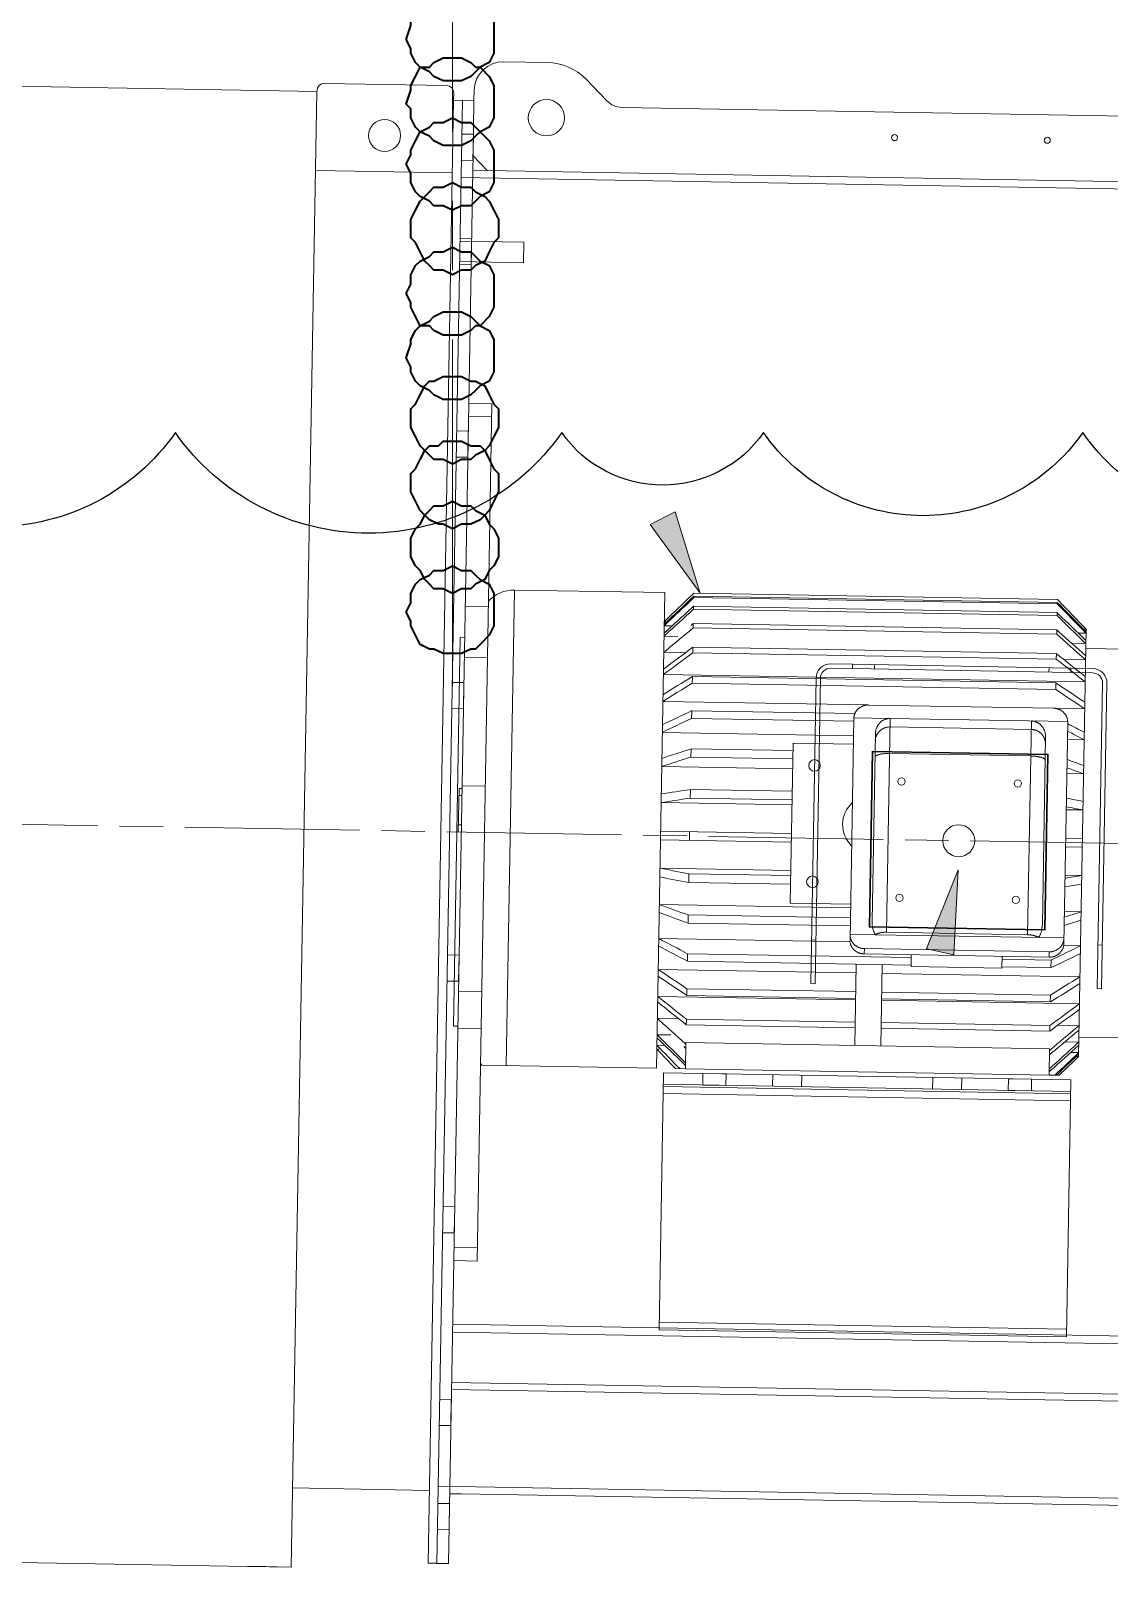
# Model space of a CAD drawing. Header units: inches. Extents: x 0 to 63075, y 0 to 44550.
# Drawn here: x 15006 to 15747, y 14096 to 15153 of the extents above; entities that cross this region are included whole.
import ezdxf

# ---------------------------------------------------------------- set-up
doc = ezdxf.new("R2010")
doc.units = ezdxf.units.IN
doc.header["$MEASUREMENT"] = 0
doc.linetypes.add('ACAD_ISO08W100', pattern=[36, 24, -3, 6, -3])
for name, color, linetype in [('PDF2_Geometry', 7, 'Continuous'), ('PDF_AXES', 7, 'Continuous'), ('PDF_Geometry', 7, 'Continuous'), ('PDF_Solid Fills', 7, 'Continuous')]:
    doc.layers.add(name, color=color, linetype=linetype)
doc.layers.add('PDF_SURFACES', color=7, linetype='Continuous', true_color=0x999999)

# ---------------------------------------------------------------- blocks, each defined once
blk = doc.blocks.new('FAN_MOTOR_SIDE')
at = {"linetype": 'ACAD_ISO08W100', "lineweight": 0, "ltscale": 5}
blk.add_lwpolyline([(-121378.2, -14744.8), (-125249.2, -14744.8)], dxfattribs=at)
at = {"layer": 'PDF_AXES', "lineweight": 20}
blk.add_lwpolyline([(-124956.4, -14237.4), (-123756.3, -14237.4), (-123756.3, -15252.2), (-123766.3, -15252.2), (-123766.4, -15252.2, 0.004915), (-123776.3, -15252.1, 0.00492), (-123786.3, -15252.2), (-124926.4, -15252.2), (-124926.4, -15252.2, 0.004915), (-124936.4, -15252.1, 0.00492), (-124946.4, -15252.2), (-124956.4, -15252.2)], format="xyb", close=True, dxfattribs=at)
for points in [[(-123662.3, -14241.9), (-123662.3, -15247.7), (-123656.3, -15247.7), (-123656.3, -14241.9), (-123662.3, -14241.9)], [(-123662.3, -14291.9), (-123756.3, -14291.9)], [(-123656.3, -14352.7), (-123612.3, -14352.7), (-123612.3, -14338.7), (-123656.3, -14338.7)], [(-123511.3, -14577.8), (-123614.6, -14577.8)], [(-123648.3, -14611.2), (-123651.3, -14611.2), (-123651.3, -14878.4), (-123648.3, -14878.4)], [(-123221.3, -14611.2), (-123179.9, -14611.2), (-123179.9, -14878.4), (-123221.3, -14878.4)], [(-123369.8, -14652.6), (-123242.8, -14652.6), (-123242.5, -14652.6), (-123242.2, -14652.6), (-123241.8, -14652.6), (-123241.7, -14652.6), (-123241.4, -14652.7), (-123241, -14652.7), (-123240.7, -14652.8), (-123240.4, -14652.9), (-123240, -14653), (-123239.7, -14653.1), (-123239.4, -14653.2), (-123239.1, -14653.3), (-123238.9, -14653.3), (-123238.6, -14653.5), (-123238.3, -14653.6), (-123238, -14653.7), (-123237.7, -14653.9), (-123237.4, -14654.1), (-123237.2, -14654.2), (-123236.9, -14654.4), (-123236.6, -14654.6), (-123236.4, -14654.8), (-123236.1, -14655), (-123235.9, -14655.2), (-123235.7, -14655.4), (-123235.5, -14655.6), (-123235.3, -14655.8), (-123235, -14656.1), (-123234.8, -14656.3), (-123234.6, -14656.6), (-123234.5, -14656.8), (-123234.3, -14657.1), (-123234.1, -14657.3), (-123234, -14657.6), (-123233.8, -14657.9), (-123233.7, -14658.1), (-123233.6, -14658.4), (-123233.4, -14658.7), (-123233.3, -14659), (-123233.2, -14659.3), (-123233.2, -14659.5), (-123233.1, -14659.8), (-123233, -14660.1), (-123233, -14660.4), (-123232.9, -14660.7), (-123232.9, -14661), (-123232.9, -14661.3), (-123232.8, -14661.6), (-123354.8, -14661.6)], [(-123257.8, -14661.6), (-123257.5, -14661.6), (-123257.2, -14661.6), (-123256.9, -14661.7), (-123256.5, -14661.7), (-123256.2, -14661.8), (-123255.9, -14661.8), (-123255.5, -14661.9), (-123255.2, -14662), (-123254.9, -14662.1), (-123254.7, -14662.2), (-123254.4, -14662.3), (-123254.1, -14662.4), (-123253.7, -14662.6), (-123253.4, -14662.7), (-123253.1, -14662.9), (-123252.9, -14663), (-123252.6, -14663.2), (-123252.3, -14663.4), (-123252, -14663.6), (-123251.8, -14663.8), (-123251.5, -14664), (-123251.2, -14664.3), (-123251, -14664.5), (-123251, -14664.6), (-123250.7, -14664.8), (-123250.5, -14665.1), (-123250.3, -14665.3), (-123250.1, -14665.6), (-123249.9, -14665.9), (-123249.7, -14666.2), (-123249.5, -14666.5), (-123249.3, -14666.8), (-123249.1, -14667.1), (-123249, -14667.4), (-123248.8, -14667.8), (-123248.7, -14668.1), (-123248.5, -14668.5), (-123248.4, -14668.8), (-123248.3, -14669.2), (-123248.2, -14669.5), (-123248.1, -14669.8), (-123248.1, -14670.2), (-123248, -14670.6), (-123247.9, -14670.9), (-123247.9, -14671.3), (-123247.9, -14671.6), (-123247.8, -14672), (-123247.8, -14672.3), (-123247.8, -14801.4), (-123247.8, -14801.5), (-123247.8, -14801.9), (-123247.9, -14802.3), (-123247.9, -14802.7), (-123247.9, -14803.1), (-123247.9, -14803.4), (-123248, -14803.8), (-123248, -14804.2), (-123248.1, -14804.6), (-123248.1, -14804.9), (-123248.2, -14805.3), (-123248.3, -14805.7), (-123248.3, -14806), (-123248.4, -14806.3), (-123248.5, -14806.7), (-123248.6, -14807), (-123248.7, -14807.3), (-123248.8, -14807.7), (-123248.9, -14808), (-123249.1, -14808.3), (-123249.1, -14808.4), (-123249.3, -14808.7), (-123249.4, -14809), (-123249.5, -14809.3), (-123249.7, -14809.6), (-123249.8, -14809.9), (-123250, -14810.1), (-123250.1, -14810.4), (-123250.3, -14810.3), (-123250.5, -14810.2), (-123250.8, -14810), (-123251, -14809.9), (-123251.2, -14809.8), (-123251.4, -14809.7), (-123251.7, -14809.6), (-123251.9, -14809.5), (-123252.2, -14809.4), (-123252.5, -14809.4), (-123252.8, -14809.3), (-123253.1, -14809.2), (-123253.4, -14809.1), (-123253.7, -14809), (-123254, -14809), (-123254.3, -14808.9), (-123254.7, -14808.8), (-123255, -14808.8), (-123255.3, -14808.8), (-123255.7, -14808.7), (-123256, -14808.7), (-123256.4, -14808.6), (-123256.7, -14808.6), (-123257.1, -14808.6), (-123257.5, -14808.6), (-123257.8, -14808.6), (-123257.8, -14808.6), (-123354.8, -14808.6)], [(-123232.8, -14810.8), (-123232.8, -14811.1), (-123232.9, -14811.4), (-123232.9, -14811.7), (-123232.9, -14812), (-123233, -14812.3), (-123233, -14812.6), (-123233.1, -14812.9), (-123233.2, -14813.2), (-123233.3, -14813.5), (-123233.4, -14813.8), (-123233.5, -14814), (-123233.6, -14814.3), (-123233.7, -14814.6), (-123233.9, -14814.9), (-123234, -14815.2), (-123234.2, -14815.4), (-123234.4, -14815.7), (-123234.5, -14816), (-123234.7, -14816.2), (-123234.9, -14816.5), (-123235.1, -14816.7), (-123235.4, -14816.9), (-123235.6, -14817.2), (-123235.8, -14817.3), (-123236, -14817.6), (-123236.3, -14817.8), (-123236.5, -14818), (-123236.8, -14818.2), (-123237.1, -14818.4), (-123237.3, -14818.5), (-123237.6, -14818.7), (-123237.9, -14818.9), (-123238.2, -14819), (-123238.5, -14819.2), (-123238.8, -14819.3), (-123239, -14819.4), (-123239.3, -14819.5), (-123239.6, -14819.6), (-123240, -14819.7), (-123240.3, -14819.8), (-123240.6, -14819.8), (-123241, -14819.9), (-123241.3, -14820), (-123241.6, -14820), (-123241.8, -14820), (-123242.2, -14820), (-123242.5, -14820.1), (-123242.8, -14820.1), (-123369.8, -14820.1)], [(-123362.5, -14810.4), (-123232.8, -14810.4)], [(-123337.5, -14823.8), (-123337.5, -14831.8), (-123275.1, -14831.8), (-123275.1, -14823.8)], [(-123241.3, -14886.8), (-123241.3, -14904.8), (-123491.3, -14904.8), (-123491.3, -14886.8)], [(-123756.3, -15197.7), (-123662.3, -15197.7)]]:
    blk.add_lwpolyline(points, dxfattribs=at)
at = {"layer": 'PDF_AXES', "color": 253, "lineweight": 20, "true_color": 0x999999}
for points in [[(-123656.3, -14241.9), (-123656.3, -14241.8), (-123648.3, -14241.8)], [(-123648.3, -14265), (-123656.3, -14265)], [(-123648.3, -14283), (-123648.3, -14265)], [(-123648.3, -14283), (-123656.3, -14283)], [(-122956.3, -14294.8), (-123656.3, -14294.8)], [(-123648.3, -14336.7), (-123656.3, -14336.7)], [(-123648.3, -14354.7), (-123648.3, -14336.7)], [(-123648.3, -14354.7), (-123656.3, -14354.7)], [(-123648.3, -14469.1), (-123656.3, -14469.1)], [(-123648.3, -14487.1), (-123648.3, -14469.1)], [(-123648.3, -14487.1), (-123656.3, -14487.1)], [(-123648.3, -14642.1), (-123656.3, -14642.1)], [(-123648.3, -14660.1), (-123648.3, -14642.1)], [(-123648.3, -14660.1), (-123656.3, -14660.1)], [(-123648.3, -14829.4), (-123656.3, -14829.4)], [(-123648.3, -14847.4), (-123648.3, -14829.4)], [(-123648.3, -14847.4), (-123656.3, -14847.4)], [(-123648.3, -15002.5), (-123656.3, -15002.5)], [(-123648.3, -15020.5), (-123648.3, -15002.5)], [(-123648.3, -15020.5), (-123656.3, -15020.5)], [(-123648.3, -15134.9), (-123656.3, -15134.9)], [(-123648.3, -15152.9), (-123648.3, -15134.9)], [(-123648.3, -15152.9), (-123656.3, -15152.9)], [(-122956.3, -15194.8), (-123656.3, -15194.8)], [(-122964.3, -15199.8), (-122972.3, -15199.8), (-123640.3, -15199.8), (-123648.3, -15199.8)], [(-123648.3, -15206.6), (-123656.3, -15206.6)], [(-123648.3, -15224.6), (-123648.3, -15206.6)], [(-123648.3, -15224.6), (-123656.3, -15224.6)], [(-123648.3, -15247.8), (-123656.3, -15247.8), (-123656.3, -15247.7)]]:
    blk.add_lwpolyline(points, dxfattribs=at)
at = {"layer": 'PDF_AXES', "lineweight": 20}
blk.add_lwpolyline([(-123369.8, -14823.8), (-123242.8, -14823.8), (-123242.5, -14823.8), (-123242.2, -14823.8), (-123241.8, -14823.7), (-123241.7, -14823.7), (-123241.4, -14823.7), (-123241, -14823.6), (-123240.7, -14823.6), (-123240.4, -14823.5), (-123240, -14823.4), (-123239.7, -14823.3), (-123239.4, -14823.2), (-123239.1, -14823.1), (-123238.9, -14823), (-123238.6, -14822.9), (-123238.3, -14822.8), (-123238, -14822.6), (-123237.7, -14822.5), (-123237.4, -14822.3), (-123237.2, -14822.1), (-123236.9, -14822), (-123236.6, -14821.8), (-123236.4, -14821.6), (-123236.1, -14821.4), (-123235.9, -14821.2), (-123235.7, -14821), (-123235.5, -14820.8), (-123235.3, -14820.6), (-123235.1, -14820.3), (-123234.9, -14820.1), (-123234.7, -14819.8), (-123234.5, -14819.6), (-123234.3, -14819.3), (-123234.1, -14819.1), (-123234, -14818.8), (-123233.8, -14818.5), (-123233.7, -14818.2), (-123233.6, -14818), (-123233.4, -14817.7), (-123233.3, -14817.4), (-123233.2, -14817.1), (-123233.2, -14816.9), (-123233.1, -14816.6), (-123233, -14816.3), (-123233, -14816), (-123232.9, -14815.7), (-123232.9, -14815.4), (-123232.9, -14815.1), (-123232.8, -14814.8, 0.008246), (-123232.8, -14814.5), (-123232.8, -14661.9)], format="xyb", dxfattribs=at)
at = {"layer": 'PDF_AXES', "color": 251, "lineweight": 20, "true_color": 0x656565}
for points in [[(-123257.8, -14661.6), (-123257.8, -14808.6)], [(-123247.8, -14677.3), (-123247.8, -14677), (-123247.9, -14676.7), (-123247.9, -14676.4), (-123247.9, -14676), (-123248, -14675.7), (-123248, -14675.4), (-123248.1, -14675.1), (-123248.2, -14674.7), (-123248.3, -14674.4), (-123248.4, -14674.1), (-123248.5, -14674), (-123248.6, -14673.6), (-123248.7, -14673.3), (-123248.9, -14673), (-123249, -14672.7), (-123249.2, -14672.4), (-123249.3, -14672.1), (-123249.5, -14671.8), (-123249.7, -14671.6), (-123249.9, -14671.3), (-123250.1, -14671), (-123250.3, -14670.8), (-123250.5, -14670.6), (-123250.8, -14670.3), (-123251, -14670.1), (-123251.2, -14669.9), (-123251.5, -14669.7), (-123251.8, -14669.5), (-123252, -14669.3), (-123252.3, -14669.1), (-123252.6, -14668.9), (-123252.9, -14668.7), (-123253.2, -14668.6), (-123253.5, -14668.4), (-123253.8, -14668.3), (-123254.1, -14668.2), (-123254.4, -14668), (-123254.8, -14667.9), (-123254.9, -14667.9), (-123255.2, -14667.8), (-123255.5, -14667.7), (-123255.9, -14667.6), (-123256.2, -14667.6), (-123256.5, -14667.5), (-123256.9, -14667.5), (-123257.2, -14667.4), (-123257.5, -14667.4), (-123257.8, -14667.4), (-123354.8, -14667.4)], [(-123247.8, -14688.3), (-123247.8, -14688.3), (-123247.9, -14688.2), (-123247.9, -14688.1), (-123247.9, -14688), (-123247.9, -14688), (-123248, -14687.9), (-123248, -14687.8), (-123248.1, -14687.7), (-123248.2, -14687.6), (-123248.3, -14687.6), (-123248.4, -14687.5), (-123248.5, -14687.4), (-123248.6, -14687.3), (-123248.7, -14687.2), (-123248.9, -14687.1), (-123249.1, -14687.1), (-123249.2, -14687), (-123249.4, -14686.9), (-123249.5, -14686.9), (-123249.8, -14686.8), (-123250.1, -14686.7), (-123250.4, -14686.6), (-123250.7, -14686.5), (-123250.8, -14686.5), (-123251.1, -14686.4), (-123251.5, -14686.3), (-123251.8, -14686.2), (-123252.2, -14686.1), (-123252.6, -14686.1), (-123253, -14686), (-123253.5, -14685.9), (-123254, -14685.9), (-123254, -14685.9), (-123254.5, -14685.8), (-123255.1, -14685.8), (-123255.6, -14685.7), (-123256.1, -14685.7), (-123256.7, -14685.7), (-123257.2, -14685.7), (-123257.8, -14685.7), (-123257.8, -14685.7), (-123354.8, -14685.7)], [(-123242.8, -14823.8), (-123242.8, -14820.1)]]:
    blk.add_lwpolyline(points, dxfattribs=at)
at = {"layer": 'PDF_AXES', "color": 253, "lineweight": 20, "true_color": 0x999999}
for points in [[(-123463.3, -14907.8), (-123479.3, -14907.8), (-123479.3, -14915.8), (-123463.3, -14915.8)], [(-123253.3, -14907.8), (-123269.3, -14907.8), (-123269.3, -14915.8), (-123253.3, -14915.8)]]:
    blk.add_lwpolyline(points, close=True, dxfattribs=at)
for centre, radius in [((-123598.3, -14252.8), 12.5), ((-123358.8, -14262.3), 2.05), ((-123253.8, -14262.3), 2.05), ((-123346.3, -14704.8), 2.5), ((-123266.3, -14704.8), 2.5), ((-123306.3, -14744.8), 11), ((-123346.3, -14784.8), 2.5), ((-123266.3, -14784.8), 2.5)]:
    blk.add_circle(centre, radius, dxfattribs=at)
at = {"layer": 'PDF_AXES', "lineweight": 20}
for centre, radius in [((-123709.3, -14266.9), 11), ((-123406.3, -14694.8), 4), ((-123406.3, -14774.8), 4)]:
    blk.add_circle(centre, radius, dxfattribs=at)
for centre, radius, start, end in [((-123241.6, -14661.9), 8.79, 0.0159, 1.6237), ((-123366.3, -14734.8), 20, 132.6897, 227.3094)]:
    blk.add_arc(centre, radius, start, end, dxfattribs=at)
at = {"layer": 'PDF_Geometry', "color": 253, "lineweight": 20, "true_color": 0x999999}
for points in [[(-122964.3, -14289.8), (-122974.3, -14289.8), (-123638.3, -14289.8), (-123648.3, -14279.8), (-123648.3, -14241.8), (-123648.3, -14234.8, -0.414211), (-123628.3, -14214.8), (-123598.3, -14214.8, -0.198914), (-123571.5, -14225.9), (-123557, -14240.4, 0.198912), (-123546.4, -14244.8), (-123066.3, -14244.8)], [(-123231.3, -14627.8), (-123216.3, -14627.8, -0.414223), (-123209.3, -14634.8), (-123209.3, -14844.8), (-123206.3, -14844.8), (-123206.3, -14634.8, 0.414213), (-123216.3, -14624.8), (-123231.3, -14624.8), (-123231.3, -14627.8), (-123381.3, -14627.8), (-123381.3, -14624.8), (-123396.3, -14624.8, 0.414207), (-123406.3, -14634.8), (-123406.3, -14844.8), (-123403.3, -14844.8), (-123403.3, -14634.8, -0.414219), (-123396.3, -14627.8), (-123381.3, -14627.8)]]:
    blk.add_lwpolyline(points, format="xyb", dxfattribs=at)
at = {"layer": 'PDF_Geometry', "lineweight": 20}
for points in [[(-123756.3, -14237.4), (-123756.3, -14236.9, -0.414208), (-123751.3, -14231.9), (-123667.3, -14231.9, -0.414208), (-123662.3, -14236.9), (-123662.3, -14241.9)], [(-123511.3, -14577.8), (-123511.3, -14904.8), (-123631.3, -14904.8, -0.018844), (-123632.5, -14903.5)], [(-123221.3, -14597.8, -0.000001), (-123240.4, -14578.8), (-123241.4, -14577.8), (-123491.3, -14577.8), (-123492.3, -14578.8, 0.00001), (-123511.3, -14597.8), (-123509.6, -14597.8)], [(-123505.9, -14600.6), (-123511.3, -14600.6, -0.000009), (-123491.3, -14580.9)], [(-123511.3, -14605.7, -0.000018), (-123492.3, -14587.8), (-123491.3, -14586.8), (-123491.3, -14588.9), (-123241.4, -14588.9), (-123241.4, -14586.8), (-123240.4, -14587.8, -0.000007), (-123221.3, -14605.7)], [(-123241.4, -14579.8, -0.000018), (-123222.2, -14598.7), (-123221.3, -14599.6)], [(-123241.4, -14580.9, -0.000004), (-123221.3, -14600.6), (-123226.7, -14600.6)], [(-123491.3, -14588.9, 0.000007), (-123510.3, -14606.8), (-123511.3, -14607.7), (-123501.8, -14607.7)], [(-123492.8, -14600), (-123491.3, -14598.7), (-123491.3, -14601.7), (-123241.4, -14601.7), (-123241.4, -14598.7), (-123239.9, -14600, -0.000007), (-123221.3, -14616)], [(-123241.4, -14588.9, -0.000018), (-123222.4, -14606.8), (-123221.3, -14607.7), (-123230.9, -14607.7)], [(-123491.3, -14601.7, 0.000009), (-123509.9, -14617.7), (-123511.3, -14619), (-123496.6, -14619)], [(-123241.4, -14601.7, -0.00002), (-123222.8, -14617.7), (-123221.3, -14619), (-123236, -14619)], [(-123241.4, -14618.8, 0.000002), (-123221.3, -14634.1), (-123511.3, -14634.1, -0.000002), (-123491.3, -14618.8)], [(-123370.2, -14652.6), (-123511.3, -14652.6, -0.000006), (-123491.3, -14639.7)], [(-123241.4, -14639.7, -0.000002), (-123221.3, -14652.6), (-123242.4, -14652.6)], [(-123369.8, -14823.8), (-123370.2, -14823.8), (-123370.5, -14823.8), (-123370.9, -14823.7), (-123371, -14823.7), (-123371.3, -14823.7), (-123371.6, -14823.6), (-123372, -14823.6), (-123372.3, -14823.5), (-123372.6, -14823.4), (-123373, -14823.3), (-123373.3, -14823.2), (-123373.6, -14823.1), (-123373.7, -14823), (-123374, -14822.9), (-123374.3, -14822.8), (-123374.6, -14822.6), (-123374.9, -14822.5), (-123375.2, -14822.3), (-123375.5, -14822.1), (-123375.8, -14822), (-123376, -14821.8), (-123376.3, -14821.6), (-123376.6, -14821.4), (-123376.8, -14821.2), (-123376.9, -14821), (-123377.2, -14820.8), (-123377.4, -14820.6), (-123377.6, -14820.3), (-123377.8, -14820.1), (-123378, -14819.8), (-123378.2, -14819.6), (-123378.4, -14819.3), (-123378.5, -14819.1), (-123378.7, -14818.8), (-123378.9, -14818.5), (-123379, -14818.2), (-123379.1, -14818), (-123379.2, -14817.7), (-123379.3, -14817.4), (-123379.4, -14817.1), (-123379.5, -14816.9), (-123379.6, -14816.6), (-123379.6, -14816.3), (-123379.7, -14816), (-123379.8, -14815.7), (-123379.8, -14815.4), (-123379.8, -14815.1), (-123379.8, -14814.8, -0.008067), (-123379.8, -14814.5), (-123379.8, -14661.9)], [(-123379.8, -14673.9), (-123511.3, -14673.9, -0.000007), (-123491.3, -14663.9)], [(-123232.8, -14668.2, -0.000002), (-123221.3, -14673.9), (-123232.8, -14673.9)], [(-123421.3, -14697.3), (-123511.3, -14697.3, 0.000004), (-123491.3, -14690.5)], [(-123232.8, -14693.4, -0.000004), (-123221.3, -14697.3), (-123232.8, -14697.3)], [(-123421.3, -14722.2), (-123511.3, -14722.2, 0.000011), (-123491.3, -14718.7)], [(-123232.8, -14720.2, 0.000014), (-123221.3, -14722.2), (-123232.8, -14722.2)], [(-123421.3, -14767.3), (-123511.3, -14767.3, -0.000011), (-123491.3, -14770.8)], [(-123232.8, -14769.3, -0.000014), (-123221.3, -14767.3), (-123232.8, -14767.3)], [(-123379.8, -14792.2), (-123511.3, -14792.2, -0.000004), (-123491.3, -14799.1)], [(-123232.8, -14796.1, 0.000011), (-123221.3, -14792.2), (-123232.8, -14792.2)], [(-123379.7, -14815.6), (-123511.3, -14815.6, 0.00001), (-123491.3, -14825.7)], [(-123241.4, -14825.7, 0.000007), (-123221.3, -14815.6), (-123233, -14815.6)], [(-123375.3, -14836.9), (-123511.3, -14836.9, 0.00001), (-123491.3, -14849.8)], [(-123241.4, -14849.8, 0.000006), (-123221.3, -14836.9), (-123357.3, -14836.9)], [(-123375.3, -14855.4), (-123511.3, -14855.4, 0.000008), (-123491.3, -14870.8)], [(-123241.4, -14870.8, 0.000004), (-123221.3, -14855.4), (-123357.3, -14855.4)], [(-123491.3, -14887.9), (-123491.9, -14887.4, -0.000008), (-123509.9, -14871.8), (-123511.3, -14870.5), (-123496.6, -14870.5)], [(-123241.4, -14887.9), (-123240.8, -14887.4, 0.000008), (-123222.8, -14871.8), (-123221.3, -14870.5), (-123236, -14870.5)], [(-123491.3, -14900.7, -0.000007), (-123510.3, -14882.8), (-123511.3, -14881.8), (-123501.8, -14881.8)], [(-123491.3, -14902.7), (-123492.3, -14901.7, -0.000014), (-123511.3, -14883.9)], [(-123241.4, -14890.9), (-123239.9, -14889.6, 0.000007), (-123221.3, -14873.5)], [(-123241.4, -14900.7, 0.000018), (-123222.4, -14882.8), (-123221.3, -14881.8), (-123230.9, -14881.8)], [(-123241.4, -14902.7), (-123240.4, -14901.7, 0.000003), (-123221.3, -14883.9)], [(-123505.9, -14889), (-123511.3, -14889, 0.000013), (-123495.3, -14904.8)], [(-123509.6, -14891.7), (-123511.3, -14891.7, 0.000015), (-123498.3, -14904.8), (-123491.3, -14904.8)], [(-123241.3, -14904.8), (-123234.4, -14904.8, 0.000015), (-123221.3, -14891.7)], [(-123237.4, -14904.8, 0.000013), (-123221.3, -14889), (-123226.7, -14889)], [(-123236.3, -14904.8, 0.000013), (-123222.2, -14890.8), (-123221.3, -14890)]]:
    blk.add_lwpolyline(points, format="xyb", dxfattribs=at)
at = {"layer": 'PDF_Geometry', "color": 253, "lineweight": 20, "true_color": 0x999999}
for points in [[(-123648.3, -14450.1), (-123648.3, -14289.8), (-123648.3, -14279.8)], [(-123638.3, -14289.8), (-123648.3, -14289.8)], [(-123381.3, -14624.8), (-123231.3, -14624.8)], [(-123366.3, -14624.8), (-123366.3, -14627.8)], [(-123246.3, -14624.8), (-123246.3, -14627.8)], [(-123406.3, -14814.8), (-123403.3, -14814.8)], [(-123209.3, -14814.8), (-123206.3, -14814.8)], [(-123431.3, -14907.8), (-123431.3, -14915.8)], [(-123411.3, -14907.8), (-123411.3, -14915.8)], [(-123321.3, -14907.8), (-123321.3, -14915.8)], [(-123301.3, -14907.8), (-123301.3, -14915.8)], [(-123226.3, -14915.8), (-123506.3, -14915.8)], [(-123506.3, -14917.4), (-123226.3, -14917.4)], [(-123506.3, -14922.2), (-123226.3, -14922.2)], [(-123648.3, -15247.8), (-123648.3, -15039.5)], [(-122964.3, -15083.3), (-123648.3, -15083.3)], [(-123226.3, -15079.3), (-123506.3, -15079.3)], [(-122964.3, -15088.6), (-123648.3, -15088.6)], [(-122964.3, -15123.2), (-123648.3, -15123.2)], [(-122964.3, -15128.1), (-123648.3, -15128.1)]]:
    blk.add_lwpolyline(points, dxfattribs=at)
at = {"layer": 'PDF_Geometry', "lineweight": 20}
for points in [[(-123648.3, -14450.1), (-123632.3, -14450.1), (-123632.3, -15039.5), (-123648.3, -15039.5)], [(-123487, -14577.8), (-123522.2, -14531.1), (-123505.1, -14522.2)], [(-123241.4, -14579.8), (-123491.3, -14579.8), (-123491.3, -14580.9), (-123241.4, -14580.9)], [(-123241.4, -14614.9), (-123491.3, -14614.9), (-123491.3, -14618.8), (-123241.4, -14618.8)], [(-123241.4, -14635.1), (-123491.3, -14635.1), (-123491.3, -14639.7), (-123241.4, -14639.7)], [(-123306.3, -14764.8), (-123308.2, -14823.2), (-123327.1, -14819.5)]]:
    blk.add_lwpolyline(points, close=True, dxfattribs=at)
at = {"layer": 'PDF_Geometry', "color": 251, "lineweight": 20, "true_color": 0x656565}
for points in [[(-123632.3, -14459), (-123648.3, -14459)], [(-123614.6, -14577.8), (-123614.6, -14904.8)], [(-123648.3, -14589.7), (-123632.3, -14589.7)], [(-123354.8, -14661.6), (-123354.8, -14808.6)], [(-123354.8, -14667.4), (-123355.2, -14667.4), (-123355.5, -14667.4), (-123355.8, -14667.5), (-123356.1, -14667.5), (-123356.5, -14667.6), (-123356.8, -14667.6), (-123357.1, -14667.7), (-123357.5, -14667.8), (-123357.8, -14667.9), (-123357.9, -14667.9), (-123358.2, -14668), (-123358.6, -14668.2), (-123358.9, -14668.3), (-123359.2, -14668.4), (-123359.5, -14668.6), (-123359.8, -14668.7), (-123360.1, -14668.9), (-123360.4, -14669.1), (-123360.7, -14669.3), (-123360.9, -14669.5), (-123361.2, -14669.7), (-123361.4, -14669.9), (-123361.7, -14670.1), (-123361.9, -14670.3), (-123362.1, -14670.6), (-123362.4, -14670.8), (-123362.6, -14671), (-123362.8, -14671.3), (-123363, -14671.6), (-123363.2, -14671.8), (-123363.3, -14672.1), (-123363.5, -14672.4), (-123363.7, -14672.7), (-123363.8, -14673), (-123364, -14673.3), (-123364.1, -14673.6), (-123364.2, -14674), (-123364.3, -14674.1), (-123364.4, -14674.4), (-123364.5, -14674.7), (-123364.6, -14675.1), (-123364.6, -14675.4), (-123364.7, -14675.7), (-123364.7, -14676), (-123364.8, -14676.4), (-123364.8, -14676.7), (-123364.8, -14677), (-123364.8, -14677.3)], [(-123354.8, -14685.7), (-123354.9, -14685.7), (-123355.4, -14685.7), (-123356, -14685.7), (-123356.5, -14685.7), (-123357.1, -14685.7), (-123357.6, -14685.8), (-123358.1, -14685.8), (-123358.7, -14685.9), (-123358.7, -14685.9), (-123359.2, -14685.9), (-123359.6, -14686), (-123360.1, -14686.1), (-123360.5, -14686.1), (-123360.8, -14686.2), (-123361.2, -14686.3), (-123361.6, -14686.4), (-123361.9, -14686.5), (-123362, -14686.5), (-123362.3, -14686.6), (-123362.6, -14686.7), (-123362.9, -14686.8), (-123363.2, -14686.9), (-123363.2, -14686.9), (-123363.4, -14687), (-123363.6, -14687.1), (-123363.8, -14687.1), (-123363.9, -14687.2), (-123364.1, -14687.3), (-123364.1, -14687.4), (-123364.3, -14687.5), (-123364.4, -14687.6), (-123364.5, -14687.6), (-123364.6, -14687.7), (-123364.6, -14687.8), (-123364.7, -14687.9), (-123364.7, -14688), (-123364.8, -14688), (-123364.8, -14688.1), (-123364.8, -14688.2), (-123364.8, -14688.3), (-123364.8, -14688.3)], [(-123632.3, -14713.1), (-123648.3, -14713.1)], [(-123650.3, -14719.8), (-123648.3, -14719.8)], [(-123650.3, -14739.8), (-123648.3, -14739.8)], [(-123369.8, -14823.8), (-123369.8, -14820.1)], [(-123648.3, -14854.4), (-123632.3, -14854.4)], [(-123648.3, -14879.7), (-123632.3, -14879.7)], [(-123648.3, -15030.5), (-123632.3, -15030.5)]]:
    blk.add_lwpolyline(points, dxfattribs=at)
at = {"layer": 'PDF_Geometry', "lineweight": 20}
for points in [[(-123491.3, -14586.8), (-123241.4, -14586.8)], [(-123491.3, -14598.7), (-123241.4, -14598.7)], [(-123223.1, -14891.7), (-123221.3, -14891.7), (-123221.3, -14597.8), (-123223.1, -14597.8)], [(-123632.3, -14624.8), (-123648.3, -14624.8)], [(-123379.2, -14658.7), (-123491.3, -14658.7), (-123491.3, -14663.9), (-123379.8, -14663.9)], [(-123369.8, -14652.6), (-123370.2, -14652.6), (-123370.5, -14652.6), (-123370.9, -14652.6), (-123371, -14652.6), (-123371.3, -14652.7), (-123371.7, -14652.7), (-123372, -14652.8), (-123372.3, -14652.9), (-123372.6, -14653), (-123373, -14653.1), (-123373.3, -14653.2), (-123373.6, -14653.3), (-123373.8, -14653.3), (-123374.1, -14653.5), (-123374.4, -14653.6), (-123374.7, -14653.7), (-123375, -14653.9), (-123375.2, -14654.1), (-123375.5, -14654.2), (-123375.8, -14654.4), (-123376.1, -14654.6), (-123376.3, -14654.8), (-123376.6, -14655), (-123376.8, -14655.2), (-123377, -14655.4), (-123377.2, -14655.6), (-123377.4, -14655.8), (-123377.6, -14656.1), (-123377.8, -14656.3), (-123378, -14656.6), (-123378.2, -14656.8), (-123378.4, -14657.1), (-123378.6, -14657.3), (-123378.7, -14657.6), (-123378.9, -14657.9), (-123379, -14658.1), (-123379.1, -14658.4), (-123379.2, -14658.7), (-123379.3, -14659), (-123379.4, -14659.3), (-123379.5, -14659.5), (-123379.6, -14659.8), (-123379.7, -14660.1), (-123379.7, -14660.4), (-123379.8, -14660.7), (-123379.8, -14661), (-123379.8, -14661.3), (-123379.8, -14661.6), (-123354.8, -14661.6), (-123355.2, -14661.6), (-123355.5, -14661.6), (-123355.8, -14661.7), (-123356.1, -14661.7), (-123356.5, -14661.8), (-123356.8, -14661.8), (-123357.1, -14661.9), (-123357.5, -14662), (-123357.8, -14662.1), (-123358, -14662.2), (-123358.3, -14662.3), (-123358.6, -14662.4), (-123358.9, -14662.6), (-123359.2, -14662.7), (-123359.5, -14662.9), (-123359.8, -14663), (-123360.1, -14663.2), (-123360.4, -14663.4), (-123360.7, -14663.6), (-123360.9, -14663.8), (-123361.2, -14664), (-123361.4, -14664.3), (-123361.7, -14664.5), (-123361.7, -14664.6), (-123361.9, -14664.8), (-123362.2, -14665.1), (-123362.4, -14665.3), (-123362.6, -14665.6), (-123362.8, -14665.9), (-123363, -14666.2), (-123363.2, -14666.5), (-123363.4, -14666.8), (-123363.5, -14667.1), (-123363.7, -14667.4), (-123363.9, -14667.8), (-123364, -14668.1), (-123364.1, -14668.5), (-123364.3, -14668.8), (-123364.4, -14669.2), (-123364.5, -14669.5), (-123364.5, -14669.8), (-123364.6, -14670.2), (-123364.7, -14670.6), (-123364.7, -14670.9), (-123364.8, -14671.3), (-123364.8, -14671.6), (-123364.8, -14672), (-123364.8, -14672.3), (-123364.8, -14801.4), (-123364.8, -14801.5), (-123364.8, -14801.9), (-123364.8, -14802.3), (-123364.8, -14802.7), (-123364.8, -14803.1), (-123364.7, -14803.4), (-123364.7, -14803.8), (-123364.7, -14804.2), (-123364.6, -14804.6), (-123364.5, -14804.9), (-123364.5, -14805.3), (-123364.4, -14805.7), (-123364.3, -14806), (-123364.2, -14806.3), (-123364.2, -14806.7), (-123364.1, -14807), (-123364, -14807.3), (-123363.8, -14807.7), (-123363.7, -14808), (-123363.6, -14808.3), (-123363.5, -14808.4), (-123363.4, -14808.7), (-123363.3, -14809), (-123363.1, -14809.3), (-123363, -14809.6), (-123362.9, -14809.9), (-123362.7, -14810.1), (-123362.5, -14810.4), (-123379.8, -14810.4)], [(-123379.8, -14679.8), (-123421.3, -14679.8), (-123421.3, -14789.8), (-123379.8, -14789.8)], [(-123421.3, -14684.8), (-123491.3, -14684.8), (-123491.3, -14690.5), (-123421.3, -14690.5)], [(-123648.3, -14744.8), (-123650.3, -14744.8), (-123650.3, -14714.8), (-123648.3, -14714.8)], [(-123421.3, -14712.8), (-123491.3, -14712.8), (-123491.3, -14718.7), (-123421.3, -14718.7)], [(-123511.3, -14741.8), (-123421.3, -14741.8)], [(-123491.3, -14741.8), (-123491.3, -14747.8)], [(-123232.8, -14741.8), (-123221.3, -14741.8)], [(-123511.3, -14747.8), (-123421.3, -14747.8)], [(-123232.8, -14747.8), (-123221.3, -14747.8)], [(-123421.3, -14770.8), (-123491.3, -14770.8), (-123491.3, -14776.7), (-123421.3, -14776.7)], [(-123379.8, -14799.1), (-123491.3, -14799.1), (-123491.3, -14804.7), (-123379.8, -14804.7)], [(-123354.8, -14808.6), (-123354.8, -14808.6), (-123355.2, -14808.6), (-123355.6, -14808.6), (-123355.9, -14808.6), (-123356.3, -14808.6), (-123356.6, -14808.7), (-123357, -14808.7), (-123357.3, -14808.8), (-123357.7, -14808.8), (-123358, -14808.8), (-123358.3, -14808.9), (-123358.7, -14809), (-123359, -14809), (-123359.3, -14809.1), (-123359.6, -14809.2), (-123359.9, -14809.3), (-123360.2, -14809.4), (-123360.5, -14809.4), (-123360.7, -14809.5), (-123361, -14809.6), (-123361.2, -14809.7), (-123361.5, -14809.8), (-123361.7, -14809.9), (-123361.9, -14810), (-123362.1, -14810.2), (-123362.3, -14810.3), (-123362.5, -14810.4)], [(-123379.8, -14810.8), (-123379.8, -14811.1), (-123379.8, -14811.4), (-123379.8, -14811.7), (-123379.8, -14812), (-123379.7, -14812.3), (-123379.6, -14812.6), (-123379.6, -14812.9), (-123379.5, -14813.2), (-123379.4, -14813.5), (-123379.3, -14813.8), (-123379.2, -14814), (-123379.1, -14814.3), (-123378.9, -14814.6), (-123378.8, -14814.9), (-123378.7, -14815.2), (-123378.5, -14815.4), (-123378.3, -14815.7), (-123378.1, -14816), (-123377.9, -14816.2), (-123377.7, -14816.5), (-123377.5, -14816.7), (-123377.3, -14816.9), (-123377.1, -14817.2), (-123376.9, -14817.3), (-123376.7, -14817.6), (-123376.4, -14817.8), (-123376.2, -14818), (-123375.9, -14818.2), (-123375.6, -14818.4), (-123375.3, -14818.5), (-123375.1, -14818.7), (-123374.8, -14818.9), (-123374.5, -14819), (-123374.2, -14819.2), (-123373.9, -14819.3), (-123373.7, -14819.4), (-123373.4, -14819.5), (-123373, -14819.6), (-123372.7, -14819.7), (-123372.4, -14819.8), (-123372, -14819.8), (-123371.7, -14819.9), (-123371.4, -14820), (-123371, -14820), (-123370.9, -14820), (-123370.5, -14820), (-123370.2, -14820.1), (-123369.8, -14820.1)], [(-123337.5, -14825.7), (-123491.3, -14825.7), (-123491.3, -14830.9), (-123337.5, -14830.9)], [(-123375.3, -14830.9), (-123375.3, -14886.8)], [(-123357.3, -14830.9), (-123357.3, -14886.8)], [(-123275.1, -14825.7), (-123241.4, -14825.7), (-123241.4, -14830.9), (-123275.1, -14830.9)], [(-123375.3, -14849.8), (-123491.3, -14849.8), (-123491.3, -14854.4), (-123375.3, -14854.4)], [(-123357.3, -14849.8), (-123241.4, -14849.8), (-123241.4, -14854.4), (-123357.3, -14854.4)], [(-123375.3, -14870.8), (-123491.3, -14870.8), (-123491.3, -14874.6), (-123375.3, -14874.6)], [(-123357.3, -14870.8), (-123241.4, -14870.8), (-123241.4, -14874.6), (-123357.3, -14874.6)], [(-123491.3, -14890.9), (-123492.8, -14889.6)], [(-123491.3, -14886.8), (-123241.3, -14886.8)]]:
    blk.add_lwpolyline(points, dxfattribs=at)
at = {"layer": 'PDF_Geometry', "color": 253, "lineweight": 20, "true_color": 0x999999}
for points in [[(-123245.8, -14684.3), (-123366.8, -14684.3), (-123366.8, -14805.3), (-123245.8, -14805.3)], [(-123506.3, -14907.8), (-123506.3, -15084.6), (-123226.3, -15084.6), (-123226.3, -14907.8)]]:
    blk.add_lwpolyline(points, close=True, dxfattribs=at)
at = {"layer": 'PDF_Geometry', "lineweight": 20}
for centre, radius, start, end in [((-123614.6, -14601.2), 23.4, 90, 139.8766), ((572040.2, -720733.2), 991169.3, 134.565824, 134.5674501), ((1539471.5, -2185090.1), 2734302, 127.4584174, 127.4589465), ((2036215.8, 2803858.4), 3550640.5, 232.5413953, 232.5418027), ((427484.3, -871657.5), 1018853, 122.7367719, 122.7381117), ((-1736925.4, -2524644.5), 2983977.7, 57.2625942, 57.2630517), ((78350.9, -418291.5), 451286.8, 116.567973, 116.570818), ((-123370.8, -14661.9), 9.05, 178.3999, 179.9605), ((-854851.7, -1477647.5), 1635723, 63.4305326, 63.4309829), ((26421.3, -452963.3), 463208.1, 108.883187, 108.885807), ((-213560.1, -278764.2), 279097.5, 71.114266, 71.116761), ((-33260.2, -534304), 527367.7, 99.851613, 99.853822), ((77596, 1141606.6), 1173631.2, 260.147203, 260.1477729), ((-203356.8, -474566.3), 466674.3, 80.146034, 80.148531), ((-88592, -214200), 202411, 99.85086, 99.854164), ((26421.3, 423473.7), 463208.1, 251.114193, 251.116813), ((-78767.3, -144771.1), 137365.2, 108.881952, 108.887022), ((123202.4, 478491.4), 551565.6, 243.429596, 243.431923), ((-493310.7, 725205.1), 827408.4, 296.5682321, 296.5697837), ((3640343.1, 5839523.5), 6959898.7, 237.26246017, 237.2626563), ((952566.1, -1688185.4), 1989321, 122.736834, 122.7375202), ((1539471.5, 2155600.5), 2734302, 232.5410535, 232.5415826), ((2036215.9, -2833348), 3550640.5, 127.4581973, 127.4586047)]:
    blk.add_arc(centre, radius, start, end, dxfattribs=at)
at = {"layer": 'PDF_Solid Fills', "lineweight": 20, "transparency": 33554559}
for points in [[(-123487, -14577.8), (-123522.2, -14531.1), (-123505.1, -14522.2)], [(-123306.3, -14764.8), (-123308.2, -14823.2), (-123327.1, -14819.5)]]:
    blk.add_solid(points, dxfattribs=at)
at = {"layer": 'PDF_SURFACES', "lineweight": 20}
blk.add_lwpolyline([(-123246.3, -14684.8), (-123366.3, -14684.8), (-123366.3, -14804.8), (-123246.3, -14804.8)], close=True, dxfattribs=at)
blk = doc.blocks.new('Suspension Chain')
at = {"layer": 'PDF2_Geometry', "lineweight": 18}
for points in [[(38171.9, 53377.1), (38171.9, 53705)], [(38171.9, 53281.9), (38171.9, 53329.5)], [(38171.9, 52996.1), (38171.9, 53234.3)], [(38171.9, 52900.9), (38171.9, 52948.5)], [(38171.9, 52615.1), (38171.9, 52853.3)]]:
    blk.add_lwpolyline(points, dxfattribs=at)
at = {"layer": 'PDF2_Geometry', "lineweight": 35}
for points in [[(38140.2, 53453.3), (38143.4, 53462.9), (38143.4, 53466), (38146.5, 53472.4), (38149.7, 53478.7), (38156.1, 53478.7), (38159.2, 53481.9), (38165.6, 53485.1), (38171.9, 53485.1), (38178.3, 53485.1), (38184.6, 53481.9), (38187.8, 53478.7), (38191, 53478.7), (38197.3, 53472.4), (38200.5, 53466), (38200.5, 53462.9), (38200.5, 53453.3), (38200.5, 53450.2), (38200.5, 53443.8), (38197.3, 53437.5), (38191, 53434.3), (38187.8, 53431.1), (38184.6, 53427.9), (38178.3, 53427.9), (38171.9, 53424.8), (38165.6, 53427.9), (38159.2, 53427.9), (38156.1, 53431.1), (38149.7, 53434.3), (38146.5, 53437.5), (38143.4, 53443.8), (38143.4, 53450.2)], [(38140.2, 53412.1), (38143.4, 53418.4), (38143.4, 53421.6), (38146.5, 53427.9), (38149.7, 53434.3), (38156.1, 53437.5), (38159.2, 53440.6), (38165.6, 53440.6), (38171.9, 53443.8), (38178.3, 53440.6), (38184.6, 53440.6), (38187.8, 53437.5), (38191, 53434.3), (38197.3, 53427.9), (38200.5, 53421.6), (38200.5, 53418.4), (38200.5, 53412.1), (38200.5, 53405.7), (38200.5, 53399.4), (38197.3, 53393), (38191, 53389.8), (38187.8, 53386.7), (38184.6, 53383.5), (38178.3, 53383.5), (38171.9, 53380.3), (38165.6, 53383.5), (38159.2, 53383.5), (38156.1, 53386.7), (38149.7, 53389.8), (38146.5, 53393), (38143.4, 53399.4), (38143.4, 53405.7)], [(38140.2, 53367.6), (38143.4, 53374), (38143.4, 53380.3), (38146.5, 53383.5), (38149.7, 53389.8), (38156.1, 53393), (38159.2, 53396.2), (38165.6, 53396.2), (38171.9, 53399.4), (38178.3, 53396.2), (38184.6, 53396.2), (38187.8, 53393), (38191, 53389.8), (38197.3, 53383.5), (38200.5, 53380.3), (38200.5, 53374), (38200.5, 53367.6), (38200.5, 53361.3), (38200.5, 53358.1), (38197.3, 53351.7), (38191, 53345.4), (38187.8, 53342.2), (38184.6, 53339), (38178.3, 53339), (38171.9, 53335.9), (38165.6, 53339), (38159.2, 53339), (38156.1, 53342.2), (38149.7, 53345.4), (38146.5, 53351.7), (38143.4, 53358.1), (38143.4, 53361.3)], [(38140.2, 53278.7), (38143.4, 53288.2), (38143.4, 53291.4), (38146.5, 53297.8), (38149.7, 53300.9), (38156.1, 53304.1), (38159.2, 53307.3), (38165.6, 53310.5), (38171.9, 53310.5), (38178.3, 53310.5), (38184.6, 53307.3), (38187.8, 53304.1), (38191, 53300.9), (38197.3, 53297.8), (38200.5, 53291.4), (38200.5, 53288.2), (38200.5, 53278.7), (38200.5, 53272.4), (38200.5, 53269.2), (38197.3, 53262.8), (38191, 53259.7), (38187.8, 53256.5), (38184.6, 53253.3), (38178.3, 53250.1), (38171.9, 53250.1), (38165.6, 53250.1), (38159.2, 53253.3), (38156.1, 53256.5), (38149.7, 53259.7), (38146.5, 53262.8), (38143.4, 53269.2), (38143.4, 53272.4)], [(38140.2, 53234.3), (38143.4, 53243.8), (38143.4, 53247), (38146.5, 53253.3), (38149.7, 53259.7), (38156.1, 53259.7), (38159.2, 53262.8), (38165.6, 53266), (38171.9, 53266), (38178.3, 53266), (38184.6, 53262.8), (38187.8, 53259.7), (38191, 53259.7), (38197.3, 53253.3), (38200.5, 53247), (38200.5, 53243.8), (38200.5, 53234.3), (38200.5, 53231.1), (38200.5, 53224.7), (38197.3, 53218.4), (38191, 53215.2), (38187.8, 53212), (38184.6, 53208.9), (38178.3, 53208.9), (38171.9, 53205.7), (38165.6, 53208.9), (38159.2, 53208.9), (38156.1, 53212), (38149.7, 53215.2), (38146.5, 53218.4), (38143.4, 53224.7), (38143.4, 53231.1)], [(38143.4, 53193), (38143.4, 53199.3), (38146.5, 53202.5), (38149.7, 53208.9), (38152.9, 53215.2), (38156.1, 53218.4), (38159.2, 53221.6), (38165.6, 53221.6), (38171.9, 53224.7), (38178.3, 53221.6), (38184.6, 53221.6), (38187.8, 53218.4), (38194.2, 53215.2), (38197.3, 53208.9), (38200.5, 53202.5), (38203.7, 53199.3), (38203.7, 53193), (38203.7, 53186.6), (38200.5, 53180.3), (38197.3, 53177.1), (38194.2, 53170.8), (38187.8, 53167.6), (38184.6, 53164.4), (38178.3, 53164.4), (38171.9, 53161.2), (38165.6, 53164.4), (38159.2, 53164.4), (38156.1, 53167.6), (38152.9, 53170.8), (38149.7, 53177.1), (38146.5, 53180.3), (38143.4, 53186.6)], [(38143.4, 53148.5), (38143.4, 53154.9), (38146.5, 53158.1), (38149.7, 53164.4), (38152.9, 53170.8), (38156.1, 53173.9), (38162.4, 53177.1), (38165.6, 53177.1), (38171.9, 53180.3), (38178.3, 53177.1), (38184.6, 53177.1), (38191, 53173.9), (38194.2, 53170.8), (38197.3, 53164.4), (38200.5, 53158.1), (38203.7, 53154.9), (38203.7, 53148.5), (38203.7, 53142.2), (38200.5, 53135.8), (38197.3, 53132.7), (38194.2, 53126.3), (38191, 53123.1), (38184.6, 53120), (38178.3, 53120), (38171.9, 53116.8), (38165.6, 53120), (38162.4, 53120), (38156.1, 53123.1), (38152.9, 53126.3), (38149.7, 53132.7), (38146.5, 53135.8), (38143.4, 53142.2)], [(38143.4, 53104.1), (38143.4, 53110.4), (38146.5, 53116.8), (38149.7, 53123.1), (38152.9, 53126.3), (38156.1, 53129.5), (38159.2, 53132.7), (38165.6, 53132.7), (38171.9, 53135.8), (38178.3, 53132.7), (38184.6, 53132.7), (38187.8, 53129.5), (38194.2, 53126.3), (38197.3, 53123.1), (38200.5, 53116.8), (38203.7, 53110.4), (38203.7, 53104.1), (38203.7, 53097.7), (38200.5, 53094.6), (38197.3, 53088.2), (38194.2, 53081.9), (38187.8, 53078.7), (38184.6, 53078.7), (38178.3, 53075.5), (38171.9, 53075.5), (38165.6, 53075.5), (38159.2, 53078.7), (38156.1, 53078.7), (38152.9, 53081.9), (38149.7, 53088.2), (38146.5, 53094.6), (38143.4, 53097.7)], [(38140.2, 53059.6), (38143.4, 53069.2), (38143.4, 53072.3), (38146.5, 53078.7), (38149.7, 53081.9), (38156.1, 53085), (38159.2, 53088.2), (38165.6, 53091.4), (38171.9, 53091.4), (38178.3, 53091.4), (38184.6, 53088.2), (38187.8, 53085), (38191, 53081.9), (38197.3, 53078.7), (38200.5, 53072.3), (38200.5, 53069.2), (38200.5, 53059.6), (38200.5, 53053.3), (38200.5, 53050.1), (38197.3, 53043.8), (38191, 53040.6), (38187.8, 53037.4), (38184.6, 53034.2), (38178.3, 53031.1), (38171.9, 53031.1), (38165.6, 53031.1), (38159.2, 53034.2), (38156.1, 53037.4), (38149.7, 53040.6), (38146.5, 53043.8), (38143.4, 53050.1), (38143.4, 53053.3)], [(38140.2, 53015.2), (38143.4, 53024.7), (38143.4, 53027.9), (38146.5, 53034.2), (38149.7, 53040.6), (38156.1, 53040.6), (38159.2, 53043.8), (38165.6, 53046.9), (38171.9, 53046.9), (38178.3, 53046.9), (38184.6, 53043.8), (38187.8, 53040.6), (38191, 53040.6), (38197.3, 53034.2), (38200.5, 53027.9), (38200.5, 53024.7), (38200.5, 53015.2), (38200.5, 53012), (38200.5, 53005.7), (38197.3, 52999.3), (38191, 52996.1), (38187.8, 52993), (38184.6, 52989.8), (38178.3, 52986.6), (38171.9, 52986.6), (38165.6, 52986.6), (38159.2, 52989.8), (38156.1, 52993), (38149.7, 52996.1), (38146.5, 52999.3), (38143.4, 53005.7), (38143.4, 53012)], [(38140.2, 52973.9), (38143.4, 52980.3), (38143.4, 52983.4), (38146.5, 52989.8), (38149.7, 52996.1), (38156.1, 52999.3), (38159.2, 53002.5), (38165.6, 53002.5), (38171.9, 53005.7), (38178.3, 53002.5), (38184.6, 53002.5), (38187.8, 52999.3), (38191, 52996.1), (38197.3, 52989.8), (38200.5, 52983.4), (38200.5, 52980.3), (38200.5, 52973.9), (38200.5, 52967.6), (38200.5, 52961.2), (38197.3, 52954.9), (38191, 52951.7), (38187.8, 52948.5), (38184.6, 52945.3), (38178.3, 52945.3), (38171.9, 52942.2), (38165.6, 52945.3), (38159.2, 52945.3), (38156.1, 52948.5), (38149.7, 52951.7), (38146.5, 52954.9), (38143.4, 52961.2), (38143.4, 52967.6)], [(38143.4, 52929.5), (38143.4, 52935.8), (38146.5, 52942.2), (38149.7, 52948.5), (38152.9, 52951.7), (38156.1, 52954.9), (38159.2, 52958), (38165.6, 52958), (38171.9, 52961.2), (38178.3, 52958), (38184.6, 52958), (38187.8, 52954.9), (38194.2, 52951.7), (38197.3, 52948.5), (38200.5, 52942.2), (38203.7, 52935.8), (38203.7, 52929.5), (38203.7, 52923.1), (38200.5, 52919.9), (38197.3, 52913.6), (38194.2, 52907.2), (38187.8, 52904.1), (38184.6, 52900.9), (38178.3, 52900.9), (38171.9, 52897.7), (38165.6, 52900.9), (38159.2, 52900.9), (38156.1, 52904.1), (38152.9, 52907.2), (38149.7, 52913.6), (38146.5, 52919.9), (38143.4, 52923.1)], [(38140.2, 52885), (38143.4, 52891.4), (38143.4, 52897.7), (38146.5, 52904.1), (38149.7, 52907.2), (38156.1, 52910.4), (38159.2, 52913.6), (38165.6, 52913.6), (38171.9, 52916.8), (38178.3, 52913.6), (38184.6, 52913.6), (38187.8, 52910.4), (38191, 52907.2), (38197.3, 52904.1), (38200.5, 52897.7), (38200.5, 52891.4), (38200.5, 52885), (38200.5, 52878.7), (38200.5, 52875.5), (38197.3, 52869.1), (38191, 52862.8), (38187.8, 52862.8), (38184.6, 52859.6), (38178.3, 52856.4), (38171.9, 52856.4), (38165.6, 52856.4), (38159.2, 52859.6), (38156.1, 52862.8), (38149.7, 52862.8), (38146.5, 52869.1), (38143.4, 52875.5), (38143.4, 52878.7)], [(38140.2, 52840.6), (38143.4, 52850.1), (38143.4, 52853.3), (38146.5, 52859.6), (38149.7, 52862.8), (38156.1, 52866), (38159.2, 52869.1), (38165.6, 52872.3), (38171.9, 52872.3), (38178.3, 52872.3), (38184.6, 52869.1), (38187.8, 52866), (38191, 52862.8), (38197.3, 52859.6), (38200.5, 52853.3), (38200.5, 52850.1), (38200.5, 52840.6), (38200.5, 52834.2), (38200.5, 52831), (38197.3, 52824.7), (38191, 52821.5), (38187.8, 52818.3), (38184.6, 52815.2), (38178.3, 52812), (38171.9, 52812), (38165.6, 52812), (38159.2, 52815.2), (38156.1, 52818.3), (38149.7, 52821.5), (38146.5, 52824.7), (38143.4, 52831), (38143.4, 52834.2)], [(38143.4, 52796.1), (38143.4, 52805.6), (38146.5, 52808.8), (38149.7, 52815.2), (38152.9, 52821.5), (38156.1, 52824.7), (38159.2, 52824.7), (38165.6, 52827.9), (38171.9, 52827.9), (38178.3, 52827.9), (38184.6, 52824.7), (38187.8, 52824.7), (38194.2, 52821.5), (38197.3, 52815.2), (38200.5, 52808.8), (38203.7, 52805.6), (38203.7, 52796.1), (38203.7, 52792.9), (38200.5, 52786.6), (38197.3, 52780.2), (38194.2, 52777.1), (38187.8, 52773.9), (38184.6, 52770.7), (38178.3, 52770.7), (38171.9, 52767.5), (38165.6, 52770.7), (38159.2, 52770.7), (38156.1, 52773.9), (38152.9, 52777.1), (38149.7, 52780.2), (38146.5, 52786.6), (38143.4, 52792.9)], [(38143.4, 52754.8), (38143.4, 52761.2), (38146.5, 52764.4), (38149.7, 52770.7), (38152.9, 52777.1), (38156.1, 52780.2), (38162.4, 52780.2), (38165.6, 52783.4), (38171.9, 52783.4), (38178.3, 52783.4), (38184.6, 52780.2), (38191, 52780.2), (38194.2, 52777.1), (38197.3, 52770.7), (38200.5, 52764.4), (38203.7, 52761.2), (38203.7, 52754.8), (38203.7, 52748.5), (38200.5, 52742.1), (38197.3, 52735.8), (38194.2, 52732.6), (38191, 52729.4), (38184.6, 52726.3), (38178.3, 52726.3), (38171.9, 52723.1), (38165.6, 52726.3), (38162.4, 52726.3), (38156.1, 52729.4), (38152.9, 52732.6), (38149.7, 52735.8), (38146.5, 52742.1), (38143.4, 52748.5)], [(38143.4, 52710.4), (38143.4, 52716.7), (38146.5, 52723.1), (38149.7, 52726.3), (38152.9, 52732.6), (38156.1, 52735.8), (38159.2, 52739), (38165.6, 52739), (38171.9, 52742.1), (38178.3, 52739), (38184.6, 52739), (38187.8, 52735.8), (38194.2, 52732.6), (38197.3, 52726.3), (38200.5, 52723.1), (38203.7, 52716.7), (38203.7, 52710.4), (38203.7, 52704), (38200.5, 52697.7), (38197.3, 52694.5), (38194.2, 52688.2), (38187.8, 52685), (38184.6, 52681.8), (38178.3, 52681.8), (38171.9, 52678.6), (38165.6, 52681.8), (38159.2, 52681.8), (38156.1, 52685), (38152.9, 52688.2), (38149.7, 52694.5), (38146.5, 52697.7), (38143.4, 52704)], [(38140.2, 52665.9), (38143.4, 52672.3), (38143.4, 52678.6), (38146.5, 52685), (38149.7, 52688.2), (38156.1, 52691.3), (38159.2, 52694.5), (38165.6, 52694.5), (38171.9, 52697.7), (38178.3, 52694.5), (38184.6, 52694.5), (38187.8, 52691.3), (38191, 52688.2), (38197.3, 52685), (38200.5, 52678.6), (38200.5, 52672.3), (38200.5, 52665.9), (38200.5, 52659.6), (38200.5, 52656.4), (38197.3, 52650.1), (38191, 52643.7), (38187.8, 52640.5), (38184.6, 52640.5), (38178.3, 52637.4), (38171.9, 52637.4), (38165.6, 52637.4), (38159.2, 52640.5), (38156.1, 52640.5), (38149.7, 52643.7), (38146.5, 52650.1), (38143.4, 52656.4), (38143.4, 52659.6)]]:
    blk.add_lwpolyline(points, close=True, dxfattribs=at)
blk.add_circle((38173.1, 53324.3), 29.8, dxfattribs=at)

msp = doc.modelspace()

# ---------------------------------------------------------------- linework, layer by layer
msp.add_lwpolyline([(16937.7, 14876.3, -0.520567), (16697.8, 14876.3, -0.520567), (16455.8, 14876.3, -0.520567), (16230.1, 14876.3, -0.520567), (15966.2, 14876.3, -0.520567), (15729.1, 14876.3, -0.520567), (15509.7, 14876.3, -0.520567), (15371, 14876.3, -0.520567), (15105.4, 14876.3, -0.520567), (14856.8, 14876.3, -0.520567)], format="xyb")

# ---------------------------------------------------------------- block references
msp.add_blockref('Suspension Chain', (-22876.1, -37913))
at = {"rotation": 359}
msp.add_blockref('FAN_MOTOR_SIDE', (139188.7, 27186.3), dxfattribs=at)

doc.saveas('drawing.dxf')
